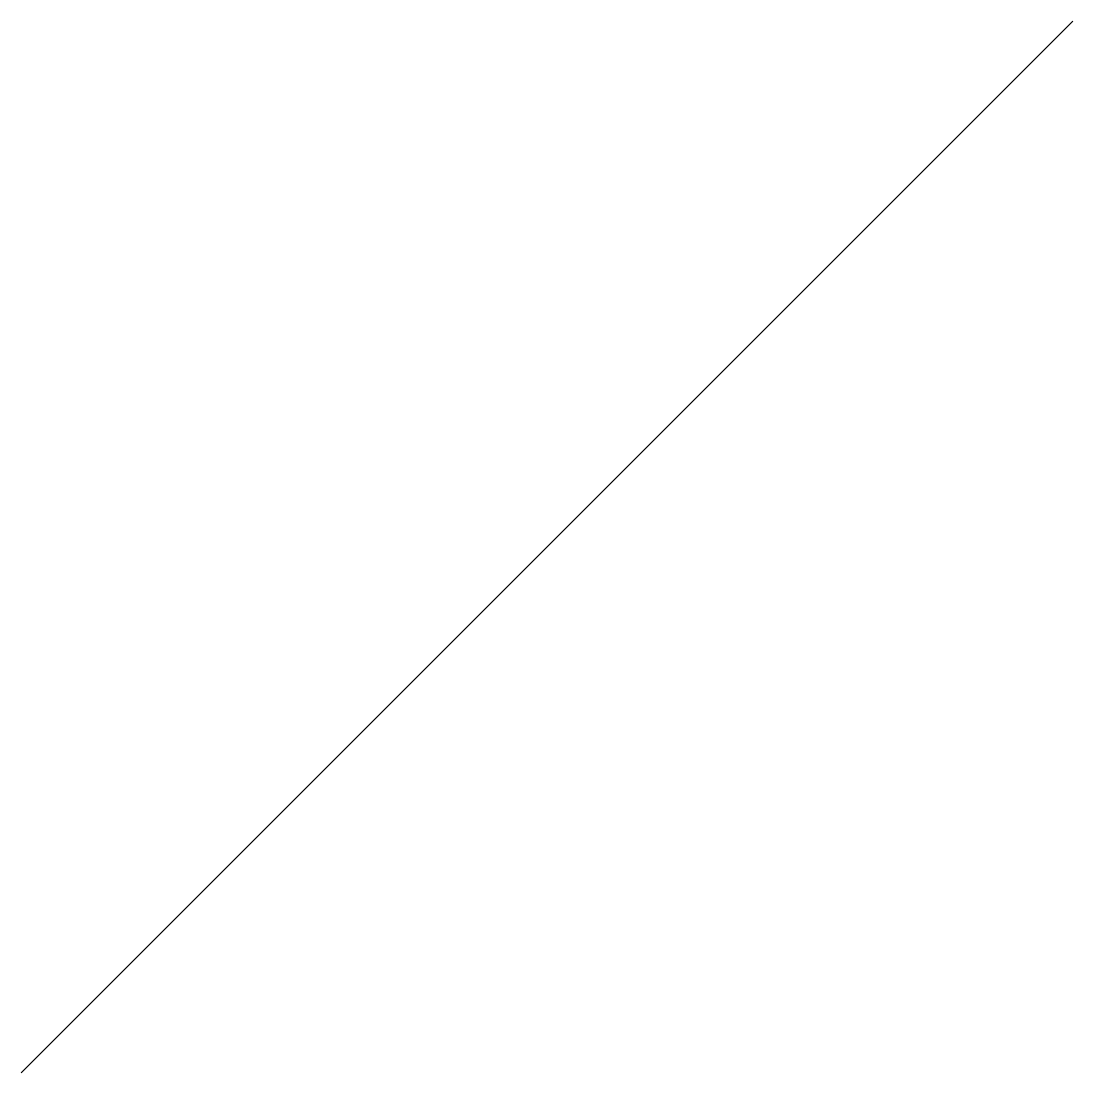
# Model space of a CAD drawing. Extents: x -50 to 50, y -50 to 50.
import ezdxf

# ---------------------------------------------------------------- set-up
doc = ezdxf.new("R2010")
doc.units = 0

msp = doc.modelspace()

# ---------------------------------------------------------------- linework, layer by layer
at = {"layer": '', "color": 0}
msp.add_line((-50, -50), (50, 50), dxfattribs=at)

doc.saveas('drawing.dxf')
